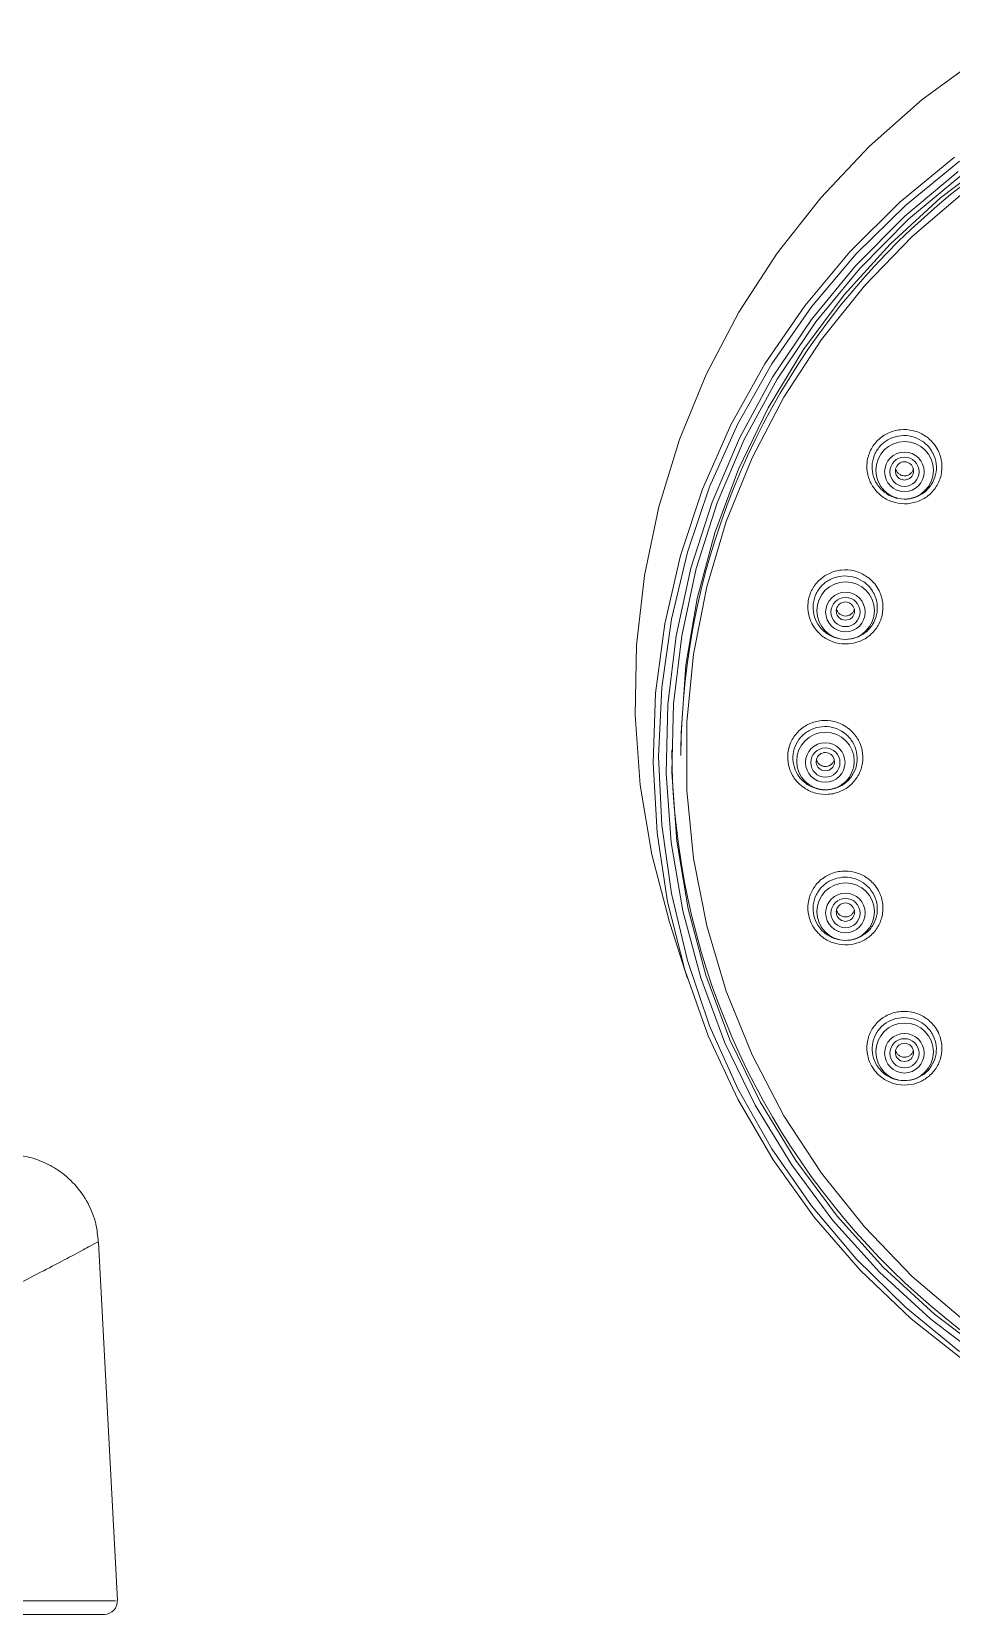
# Model space of a CAD drawing. Extents: x 3627 to 4221, y 1255 to 1675.
# Drawn here: x 3842.7 to 3852.7, y 1417.83 to 1435.04 of the extents above; entities that cross this region are included whole.
import ezdxf

# ---------------------------------------------------------------- set-up
doc = ezdxf.new("R2010")
doc.units = 0
doc.header["$LTSCALE"] = 7
doc.header["$MEASUREMENT"] = 0
doc.layers.get('0').update_dxf_attribs({"color": 2, "linetype": 'CONTINUOUS'})

msp = doc.modelspace()

# ---------------------------------------------------------------- linework, layer by layer
at = {"color": 7, "linetype": 'Continuous', "lineweight": 15}
for p, q in [((3849.762, 1427.231), (3849.762, 1427.171)), ((3849.646, 1425.338), (3849.834, 1424.744))]:
    msp.add_line(p, q, dxfattribs=at)
at = {"color": 7, "linetype": 'Continuous', "lineweight": 15, "flags": 128}
for points in [[(3853.008, 1434.756), (3852.387, 1434.302), (3851.809, 1433.793), (3851.282, 1433.235), (3850.808, 1432.632), (3850.392, 1431.989), (3850.037, 1431.311), (3849.746, 1430.605), (3849.522, 1429.875), (3849.367, 1429.128), (3849.281, 1428.37), (3849.265, 1427.608), (3849.321, 1426.847), (3849.446, 1426.095), (3849.64, 1425.357), (3849.646, 1425.338)], [(3852.869, 1420.57), (3852.267, 1421.046), (3851.712, 1421.575), (3851.21, 1422.152), (3850.765, 1422.773), (3850.38, 1423.432), (3850.059, 1424.123), (3849.804, 1424.841), (3849.618, 1425.578), (3849.503, 1426.33), (3849.46, 1427.089), (3849.488, 1427.849), (3849.588, 1428.603), (3849.758, 1429.344), (3849.998, 1430.067), (3850.305, 1430.764), (3850.676, 1431.43), (3851.109, 1432.06), (3851.599, 1432.647), (3852.143, 1433.187), (3852.735, 1433.674)], [(3853.178, 1433.683), (3852.585, 1433.232), (3852.037, 1432.729), (3851.539, 1432.178), (3851.096, 1431.583), (3850.711, 1430.95), (3850.389, 1430.285), (3850.131, 1429.592), (3849.939, 1428.879), (3849.817, 1428.151), (3849.764, 1427.415), (3849.762, 1427.231)], [(3852.791, 1433.632), (3852.206, 1433.153), (3851.668, 1432.624), (3851.182, 1432.048), (3850.752, 1431.43), (3850.382, 1430.776), (3850.075, 1430.09), (3849.833, 1429.38), (3849.659, 1428.651), (3849.554, 1427.909), (3849.519, 1427.161), (3849.554, 1426.413), (3849.659, 1425.671), (3849.833, 1424.942), (3850.075, 1424.232), (3850.382, 1423.547), (3850.752, 1422.893), (3851.182, 1422.275), (3851.668, 1421.699), (3852.206, 1421.169), (3852.791, 1420.691)], [(3853.086, 1420.58), (3852.481, 1421.04), (3851.922, 1421.553), (3851.415, 1422.115), (3850.963, 1422.722), (3850.57, 1423.367), (3850.241, 1424.046), (3849.978, 1424.753), (3849.783, 1425.48), (3849.658, 1426.223), (3849.604, 1426.973), (3849.622, 1427.725), (3849.712, 1428.473), (3849.872, 1429.208), (3850.101, 1429.926), (3850.398, 1430.62), (3850.759, 1431.283), (3851.181, 1431.91), (3851.662, 1432.495), (3852.196, 1433.033), (3852.778, 1433.52)], [(3852.815, 1433.483), (3852.237, 1433), (3851.707, 1432.466), (3851.23, 1431.885), (3850.81, 1431.263), (3850.452, 1430.605), (3850.157, 1429.916), (3849.93, 1429.204), (3849.771, 1428.473), (3849.682, 1427.732), (3849.664, 1426.985), (3849.718, 1426.24), (3849.842, 1425.503), (3850.035, 1424.781), (3850.296, 1424.08), (3850.623, 1423.406), (3851.013, 1422.765), (3851.461, 1422.163), (3851.965, 1421.604), (3852.52, 1421.095), (3853.121, 1420.639)], [(3852.849, 1433.302), (3852.278, 1432.815), (3851.757, 1432.277), (3851.29, 1431.693), (3850.882, 1431.067), (3850.536, 1430.406), (3850.256, 1429.716), (3850.043, 1429.003), (3849.9, 1428.273), (3849.828, 1427.533), (3849.828, 1426.789), (3849.9, 1426.049), (3850.043, 1425.319), (3850.256, 1424.606), (3850.536, 1423.915), (3850.882, 1423.254), (3851.29, 1422.629), (3851.757, 1422.045), (3852.278, 1421.506), (3852.849, 1421.02)], [(3843.636, 1417.981), (3843.532, 1419.957), (3843.431, 1421.879)]]:
    msp.add_lwpolyline(points, dxfattribs=at)
at = {"color": 8, "linetype": 'Continuous', "lineweight": 15, "flags": 128}
for points in [[(3852.151, 1430.174), (3852.154, 1430.173), (3852.193, 1430.165)], [(3852.193, 1430.165), (3852.231, 1430.173), (3852.233, 1430.174)], [(3851.509, 1428.649), (3851.513, 1428.648), (3851.551, 1428.64)], [(3851.551, 1428.64), (3851.59, 1428.648), (3851.592, 1428.649)], [(3851.291, 1427.013), (3851.294, 1427.011), (3851.333, 1427.004)], [(3851.333, 1427.004), (3851.371, 1427.011), (3851.373, 1427.012)], [(3851.509, 1425.377), (3851.513, 1425.375), (3851.551, 1425.367)], [(3851.551, 1425.367), (3851.59, 1425.375), (3851.592, 1425.376)], [(3852.151, 1423.852), (3852.154, 1423.85), (3852.193, 1423.843)], [(3852.193, 1423.843), (3852.231, 1423.85), (3852.233, 1423.851)]]:
    msp.add_lwpolyline(points, dxfattribs=at)
at = {"color": 7, "linetype": 'Continuous', "lineweight": 15}
for centre, radius in [((3852.194, 1430.271), 0.313), ((3852.192, 1430.255), 0.215), ((3852.193, 1430.255), 0.159), ((3851.553, 1428.746), 0.313), ((3851.551, 1428.73), 0.215), ((3851.552, 1428.73), 0.159), ((3851.334, 1427.109), 0.313), ((3851.332, 1427.094), 0.215), ((3851.333, 1427.093), 0.159), ((3851.553, 1425.473), 0.313), ((3851.551, 1425.458), 0.215), ((3851.552, 1425.457), 0.159), ((3852.194, 1423.948), 0.313), ((3852.192, 1423.933), 0.215), ((3852.193, 1423.932), 0.159)]:
    msp.add_circle(centre, radius, dxfattribs=at)
for centre, radius, start, end in [((3857.693, 1427.11), 7.931, 89.5677, 179.5553), ((3852.193, 1430.264), 0.0995, 294.0431, 245.1282), ((3851.551, 1428.74), 0.0995, 294.0451, 245.1304), ((3857.692, 1427.293), 8.03, 180.4447, 270.4324), ((3851.333, 1427.103), 0.0995, 294.0439, 245.1275), ((3851.551, 1425.467), 0.0995, 294.0431, 245.1282), ((3852.193, 1423.942), 0.0995, 294.0451, 245.1304), ((3843.496, 1417.972), 0.14, 270, 4.6639)]:
    msp.add_arc(centre, radius, start, end, dxfattribs=at)
for points, knots in [([(3851.896, 1430.035), (3851.879, 1430.055), (3851.832, 1430.111), (3851.787, 1430.223), (3851.779, 1430.36), (3851.818, 1430.492), (3851.899, 1430.604), (3852.013, 1430.683), (3852.148, 1430.72), (3852.288, 1430.71), (3852.416, 1430.656), (3852.507, 1430.574), (3852.571, 1430.472), (3852.606, 1430.356), (3852.598, 1430.218), (3852.546, 1430.091), (3852.453, 1429.988), (3852.331, 1429.922), (3852.193, 1429.899), (3852.055, 1429.923), (3851.956, 1429.977), (3851.91, 1430.022), (3851.896, 1430.035)], [0, 0, 0, 0, 0.031894, 0.085553, 0.139163, 0.192778, 0.246415, 0.300093, 0.353813, 0.407557, 0.461296, 0.515037, 0.548594, 0.602233, 0.655848, 0.709466, 0.763115, 0.816808, 0.870537, 0.924282, 0.978014, 1, 1, 1, 1]), ([(3851.937, 1430.067), (3851.949, 1430.056), (3851.988, 1430.018), (3852.073, 1429.972), (3852.191, 1429.951), (3852.309, 1429.97), (3852.413, 1430.027), (3852.492, 1430.115), (3852.538, 1430.224), (3852.544, 1430.342), (3852.514, 1430.441), (3852.46, 1430.528), (3852.382, 1430.598), (3852.272, 1430.645), (3852.153, 1430.654), (3852.037, 1430.622), (3851.939, 1430.555), (3851.87, 1430.459), (3851.836, 1430.346), (3851.843, 1430.228), (3851.882, 1430.132), (3851.922, 1430.085), (3851.937, 1430.067)], [0, 0, 0, 0, 0.021996, 0.075734, 0.129463, 0.183155, 0.236788, 0.290367, 0.343914, 0.397468, 0.451063, 0.484605, 0.53834, 0.592096, 0.645873, 0.699639, 0.753369, 0.80706, 0.860728, 0.914398, 0.968089, 1, 1, 1, 1]), ([(3852.153, 1430.22), (3852.143, 1430.225), (3852.124, 1430.236), (3852.104, 1430.261), (3852.099, 1430.28), (3852.097, 1430.287)], [0, 0, 0, 0, 0.3666414, 0.7332789, 1, 1, 1, 1]), ([(3852.288, 1430.285), (3852.287, 1430.28), (3852.284, 1430.264), (3852.267, 1430.241), (3852.24, 1430.22), (3852.207, 1430.211), (3852.177, 1430.211), (3852.16, 1430.217), (3852.153, 1430.22)], [0, 0, 0, 0, 0.0964572, 0.291714, 0.4869217, 0.6821937, 0.8776278, 1, 1, 1, 1]), ([(3851.255, 1428.51), (3851.237, 1428.531), (3851.19, 1428.587), (3851.145, 1428.698), (3851.137, 1428.836), (3851.177, 1428.968), (3851.258, 1429.079), (3851.373, 1429.158), (3851.507, 1429.194), (3851.647, 1429.185), (3851.775, 1429.13), (3851.866, 1429.048), (3851.93, 1428.946), (3851.964, 1428.83), (3851.957, 1428.693), (3851.904, 1428.566), (3851.811, 1428.463), (3851.689, 1428.397), (3851.551, 1428.375), (3851.413, 1428.399), (3851.314, 1428.453), (3851.268, 1428.497), (3851.255, 1428.51)], [0, 0, 0, 0, 0.032037, 0.085673, 0.139274, 0.192905, 0.246573, 0.300284, 0.354024, 0.407766, 0.461487, 0.515209, 0.548728, 0.602346, 0.655961, 0.709602, 0.763284, 0.817007, 0.870751, 0.924489, 0.978192, 1, 1, 1, 1]), ([(3851.295, 1428.542), (3851.307, 1428.531), (3851.346, 1428.493), (3851.431, 1428.447), (3851.549, 1428.426), (3851.667, 1428.445), (3851.771, 1428.502), (3851.851, 1428.589), (3851.896, 1428.698), (3851.902, 1428.815), (3851.873, 1428.915), (3851.818, 1429.002), (3851.741, 1429.072), (3851.631, 1429.119), (3851.512, 1429.127), (3851.396, 1429.097), (3851.298, 1429.029), (3851.228, 1428.934), (3851.195, 1428.821), (3851.201, 1428.703), (3851.24, 1428.607), (3851.28, 1428.56), (3851.295, 1428.542)], [0, 0, 0, 0, 0.021822, 0.075548, 0.129288, 0.183011, 0.23669, 0.290311, 0.343879, 0.397426, 0.450986, 0.484477, 0.538176, 0.591895, 0.645658, 0.699435, 0.753193, 0.806914, 0.8606, 0.914266, 0.96794, 1, 1, 1, 1]), ([(3851.512, 1428.695), (3851.502, 1428.701), (3851.482, 1428.712), (3851.463, 1428.736), (3851.458, 1428.755), (3851.455, 1428.763)], [0, 0, 0, 0, 0.3666236, 0.7332435, 1, 1, 1, 1]), ([(3851.647, 1428.761), (3851.646, 1428.755), (3851.642, 1428.739), (3851.625, 1428.716), (3851.598, 1428.696), (3851.566, 1428.686), (3851.536, 1428.686), (3851.518, 1428.693), (3851.512, 1428.695)], [0, 0, 0, 0, 0.0960729, 0.2912863, 0.4865343, 0.6819166, 0.877453, 1, 1, 1, 1]), ([(3851.036, 1426.874), (3851.025, 1426.886), (3850.984, 1426.932), (3850.935, 1427.03), (3850.916, 1427.166), (3850.944, 1427.301), (3851.016, 1427.418), (3851.123, 1427.505), (3851.254, 1427.552), (3851.394, 1427.554), (3851.511, 1427.515), (3851.611, 1427.448), (3851.69, 1427.356), (3851.74, 1427.227), (3851.744, 1427.089), (3851.702, 1426.959), (3851.618, 1426.849), (3851.502, 1426.774), (3851.366, 1426.74), (3851.228, 1426.754), (3851.114, 1426.803), (3851.058, 1426.854), (3851.036, 1426.874)], [0, 0, 0, 0, 0.018986, 0.07267, 0.126312, 0.179927, 0.233546, 0.287193, 0.340883, 0.394611, 0.448357, 0.482048, 0.53571, 0.589374, 0.643005, 0.696618, 0.750243, 0.803903, 0.857606, 0.911342, 0.965086, 1, 1, 1, 1]), ([(3851.077, 1426.905), (3851.095, 1426.888), (3851.143, 1426.845), (3851.241, 1426.802), (3851.359, 1426.791), (3851.475, 1426.819), (3851.575, 1426.884), (3851.646, 1426.977), (3851.682, 1427.089), (3851.679, 1427.207), (3851.636, 1427.317), (3851.568, 1427.396), (3851.483, 1427.454), (3851.383, 1427.487), (3851.264, 1427.486), (3851.151, 1427.446), (3851.059, 1427.371), (3850.998, 1427.271), (3850.974, 1427.155), (3850.99, 1427.039), (3851.032, 1426.955), (3851.067, 1426.916), (3851.077, 1426.905)], [0, 0, 0, 0, 0.034942, 0.088694, 0.142447, 0.196214, 0.249791, 0.303362, 0.356909, 0.410468, 0.464065, 0.517679, 0.551349, 0.605081, 0.658819, 0.712538, 0.766226, 0.819896, 0.873566, 0.927262, 0.980997, 1, 1, 1, 1]), ([(3851.236, 1427.124), (3851.236, 1427.123), (3851.238, 1427.112), (3851.25, 1427.092), (3851.27, 1427.07), (3851.287, 1427.062), (3851.293, 1427.059)], [0, 0, 0, 0, 0.015368, 0.390306, 0.765384, 1, 1, 1, 1]), ([(3851.293, 1427.059), (3851.304, 1427.055), (3851.325, 1427.048), (3851.36, 1427.052), (3851.391, 1427.066), (3851.414, 1427.09), (3851.427, 1427.11), (3851.429, 1427.121), (3851.429, 1427.122)], [0, 0, 0, 0, 0.198344, 0.396684, 0.59502, 0.793306, 0.991416, 1, 1, 1, 1]), ([(3851.254, 1425.239), (3851.236, 1425.26), (3851.189, 1425.316), (3851.145, 1425.428), (3851.138, 1425.565), (3851.178, 1425.696), (3851.26, 1425.807), (3851.375, 1425.885), (3851.51, 1425.92), (3851.649, 1425.909), (3851.777, 1425.854), (3851.867, 1425.772), (3851.931, 1425.671), (3851.965, 1425.555), (3851.956, 1425.418), (3851.903, 1425.291), (3851.809, 1425.19), (3851.686, 1425.125), (3851.548, 1425.104), (3851.411, 1425.129), (3851.313, 1425.182), (3851.267, 1425.226), (3851.254, 1425.239)], [0, 0, 0, 0, 0.032704, 0.086329, 0.139974, 0.193668, 0.247399, 0.301144, 0.354874, 0.408568, 0.462224, 0.515881, 0.549391, 0.603017, 0.656682, 0.710388, 0.764126, 0.81787, 0.871591, 0.92527, 0.978908, 1, 1, 1, 1]), ([(3851.295, 1425.269), (3851.306, 1425.259), (3851.345, 1425.221), (3851.429, 1425.175), (3851.547, 1425.153), (3851.665, 1425.172), (3851.77, 1425.227), (3851.85, 1425.314), (3851.896, 1425.422), (3851.902, 1425.539), (3851.874, 1425.638), (3851.819, 1425.725), (3851.743, 1425.795), (3851.633, 1425.843), (3851.514, 1425.852), (3851.398, 1425.822), (3851.3, 1425.756), (3851.229, 1425.661), (3851.195, 1425.549), (3851.201, 1425.431), (3851.239, 1425.335), (3851.28, 1425.287), (3851.295, 1425.269)], [0, 0, 0, 0, 0.021113, 0.074795, 0.128507, 0.182242, 0.235978, 0.289685, 0.34334, 0.396936, 0.450492, 0.483959, 0.537559, 0.591177, 0.644856, 0.698596, 0.752369, 0.806141, 0.859885, 0.91359, 0.967264, 1, 1, 1, 1]), ([(3851.512, 1425.423), (3851.502, 1425.428), (3851.483, 1425.439), (3851.463, 1425.463), (3851.458, 1425.482), (3851.455, 1425.49)], [0, 0, 0, 0, 0.3657865, 0.7315426, 1, 1, 1, 1]), ([(3851.647, 1425.488), (3851.646, 1425.483), (3851.642, 1425.467), (3851.625, 1425.444), (3851.599, 1425.424), (3851.566, 1425.414), (3851.536, 1425.414), (3851.519, 1425.42), (3851.512, 1425.423)], [0, 0, 0, 0, 0.0939936, 0.2895862, 0.4853237, 0.6811962, 0.8771468, 1, 1, 1, 1]), ([(3851.896, 1423.714), (3851.877, 1423.736), (3851.83, 1423.792), (3851.786, 1423.905), (3851.779, 1424.041), (3851.807, 1424.129), (3851.847, 1424.209), (3851.903, 1424.283), (3852.018, 1424.36), (3852.153, 1424.394), (3852.292, 1424.383), (3852.42, 1424.328), (3852.51, 1424.246), (3852.573, 1424.144), (3852.606, 1424.028), (3852.597, 1423.892), (3852.543, 1423.766), (3852.449, 1423.665), (3852.326, 1423.6), (3852.188, 1423.579), (3852.051, 1423.605), (3851.953, 1423.658), (3851.908, 1423.702), (3851.896, 1423.714)], [0, 0, 0, 0, 0.033187, 0.086828, 0.140468, 0.194108, 0.194242, 0.247985, 0.301721, 0.355423, 0.409081, 0.462709, 0.516339, 0.549881, 0.603536, 0.657234, 0.710967, 0.764712, 0.81844, 0.872128, 0.925774, 0.979392, 1, 1, 1, 1]), ([(3851.936, 1423.744), (3851.947, 1423.734), (3851.986, 1423.696), (3852.069, 1423.65), (3852.187, 1423.629), (3852.305, 1423.646), (3852.41, 1423.702), (3852.49, 1423.788), (3852.537, 1423.896), (3852.544, 1424.013), (3852.516, 1424.112), (3852.462, 1424.198), (3852.385, 1424.269), (3852.276, 1424.316), (3852.157, 1424.326), (3852.041, 1424.296), (3851.943, 1424.231), (3851.872, 1424.137), (3851.837, 1424.024), (3851.842, 1423.907), (3851.88, 1423.811), (3851.921, 1423.763), (3851.936, 1423.744)], [0, 0, 0, 0, 0.020629, 0.074296, 0.127985, 0.181703, 0.23544, 0.289172, 0.34287, 0.396511, 0.450098, 0.483596, 0.537156, 0.590731, 0.644356, 0.69805, 0.751799, 0.805575, 0.859344, 0.91308, 0.966776, 1, 1, 1, 1]), ([(3852.154, 1423.898), (3852.144, 1423.903), (3852.124, 1423.914), (3852.104, 1423.939), (3852.099, 1423.957), (3852.097, 1423.965)], [0, 0, 0, 0, 0.36513, 0.73027, 1, 1, 1, 1]), ([(3852.288, 1423.963), (3852.287, 1423.958), (3852.284, 1423.942), (3852.267, 1423.919), (3852.24, 1423.899), (3852.208, 1423.889), (3852.177, 1423.889), (3852.16, 1423.895), (3852.154, 1423.898)], [0, 0, 0, 0, 0.092708, 0.28864, 0.484727, 0.680904, 0.877049, 1, 1, 1, 1]), ([(3843.428, 1421.88), (3843.422, 1421.946), (3843.41, 1422.091), (3843.322, 1422.309), (3843.183, 1422.508), (3843.007, 1422.66), (3842.823, 1422.76), (3842.643, 1422.814), (3842.509, 1422.834), (3842.437, 1422.83), (3842.422, 1422.83)], [0, 0, 0, 0, 0.12992, 0.284681, 0.452968, 0.60214, 0.736706, 0.859231, 0.970341, 1, 1, 1, 1]), ([(3843.492, 1417.832), (3843.485, 1417.832), (3843.47, 1417.832), (3843.322, 1417.832), (3843.093, 1417.832), (3842.789, 1417.832), (3842.408, 1417.832), (3842.085, 1417.832), (3841.924, 1417.832)], [0, 0, 0, 0, 0.167674, 0.350448, 0.510946, 0.671445, 0.835722, 1, 1, 1, 1])]:
    msp.add_open_spline(points, degree=3, knots=knots, dxfattribs=at)
at = {"color": 8, "linetype": 'Continuous', "lineweight": 15}
for points, knots in [([(3843.42, 1421.878), (3843.422, 1421.879), (3843.427, 1421.882), (3843.336, 1421.833), (3843.115, 1421.716), (3842.701, 1421.496), (3842.208, 1421.246), (3841.959, 1421.12)], [0, 0, 0, 0, 0.09158, 0.266293, 0.441011, 0.717924, 1, 1, 1, 1]), ([(3842.049, 1417.979), (3842.26, 1417.979), (3842.682, 1417.979), (3843.142, 1417.979), (3843.469, 1417.979), (3843.632, 1417.979), (3843.616, 1417.979), (3843.611, 1417.979)], [0, 0, 0, 0, 0.216338, 0.433233, 0.649566, 0.889543, 1, 1, 1, 1])]:
    msp.add_open_spline(points, degree=3, knots=knots, dxfattribs=at)

doc.saveas('drawing.dxf')
